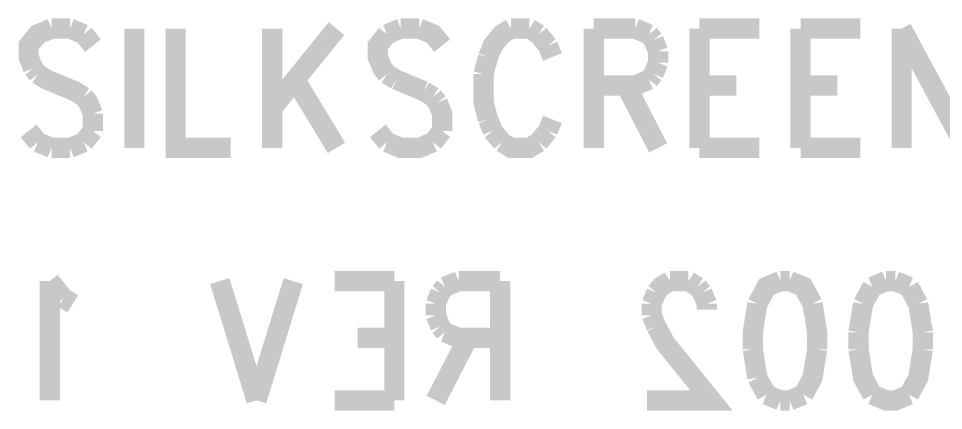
# Model space of a CAD drawing. Extents: x 7.05 to 9.21, y 7.55 to 9.58.
# Drawn here: x 7.05 to 7.965, y 7.55 to 7.938 of the extents above; entities that cross this region are included whole.
import ezdxf

# ---------------------------------------------------------------- set-up
doc = ezdxf.new("R2010")
doc.units = 0
doc.layers.add('BOTASSEMBLY_PHO', color=6, linetype='CONTINUOUS')

msp = doc.modelspace()

# ---------------------------------------------------------------- linework, layer by layer
at = {"layer": 'BOTASSEMBLY_PHO', "const_width": 0.02}
for points in [[(7.08272, 7.92812), (7.06909, 7.9225), (7.06, 7.91125), (7.06, 7.9), (7.06454, 7.88875)], [(7.1009, 7.92812), (7.08272, 7.92812)], [(7.11454, 7.9225), (7.1009, 7.92812)], [(7.16454, 7.92812), (7.16454, 7.81)], [(7.20545, 7.92812), (7.20545, 7.81), (7.26, 7.81)], [(7.3009, 7.92812), (7.3009, 7.81)], [(7.36454, 7.92812), (7.3009, 7.84937)], [(7.42818, 7.92812), (7.41454, 7.9225)], [(7.44636, 7.92812), (7.42818, 7.92812)], [(7.46909, 7.91125), (7.46, 7.9225), (7.44636, 7.92812)], [(7.53727, 7.92812), (7.52818, 7.9225), (7.51909, 7.91125), (7.51454, 7.9)], [(7.55545, 7.92812), (7.53727, 7.92812)], [(7.56454, 7.9225), (7.55545, 7.92812)], [(7.61909, 7.92812), (7.61909, 7.81)], [(7.61909, 7.92812), (7.66, 7.92812)], [(7.66, 7.92812), (7.67363, 7.9225)], [(7.72363, 7.92812), (7.72363, 7.81)], [(7.72363, 7.92812), (7.78272, 7.92812)], [(7.82363, 7.92812), (7.82363, 7.81)], [(7.82363, 7.92812), (7.88272, 7.92812)], [(7.92363, 7.92812), (7.92363, 7.81)], [(7.92363, 7.92812), (7.98727, 7.81)], [(7.12363, 7.91125), (7.11454, 7.9225)], [(7.41454, 7.9225), (7.40545, 7.91125), (7.40545, 7.9), (7.41, 7.88875), (7.41454, 7.88312)], [(7.57363, 7.91125), (7.56454, 7.9225)], [(7.67363, 7.9225), (7.67818, 7.91687)], [(7.67818, 7.91687), (7.68272, 7.90562)], [(7.57818, 7.9), (7.57363, 7.91125)], [(7.68272, 7.90562), (7.68272, 7.89437)], [(7.51454, 7.9), (7.51, 7.88312)], [(7.06454, 7.88875), (7.06909, 7.88312)], [(7.68272, 7.89437), (7.67818, 7.88312)], [(7.06909, 7.88312), (7.07818, 7.8775), (7.10545, 7.86625), (7.11454, 7.86062)], [(7.32363, 7.8775), (7.36454, 7.81)], [(7.41454, 7.88312), (7.42363, 7.8775)], [(7.42363, 7.8775), (7.4509, 7.86625)], [(7.51, 7.88312), (7.51, 7.855), (7.51454, 7.83812)], [(7.67363, 7.8775), (7.66, 7.87187)], [(7.67818, 7.88312), (7.67363, 7.8775)], [(7.66, 7.87187), (7.61909, 7.87187)], [(7.6509, 7.87187), (7.68272, 7.81)], [(7.72363, 7.87187), (7.76, 7.87187)], [(7.82363, 7.87187), (7.86, 7.87187)], [(7.11454, 7.86062), (7.11909, 7.855), (7.12363, 7.84375)], [(7.4509, 7.86625), (7.46, 7.86062)], [(7.46, 7.86062), (7.46454, 7.855)], [(7.46454, 7.855), (7.46909, 7.84375), (7.46909, 7.82687)], [(7.12363, 7.84375), (7.12363, 7.82687)], [(7.51454, 7.83812), (7.51909, 7.82687)], [(7.57363, 7.82687), (7.57818, 7.83812)], [(7.06909, 7.81562), (7.06, 7.82687)], [(7.12363, 7.82687), (7.11454, 7.81562)], [(7.41454, 7.81562), (7.40545, 7.82687)], [(7.46909, 7.82687), (7.46, 7.81562)], [(7.51909, 7.82687), (7.52818, 7.81562)], [(7.56454, 7.81562), (7.57363, 7.82687)], [(7.08272, 7.81), (7.06909, 7.81562)], [(7.11454, 7.81562), (7.1009, 7.81)], [(7.46, 7.81562), (7.44636, 7.81), (7.42818, 7.81), (7.41454, 7.81562)], [(7.52818, 7.81562), (7.53727, 7.81), (7.55545, 7.81), (7.56454, 7.81562)], [(7.1009, 7.81), (7.08272, 7.81)], [(7.72363, 7.81), (7.78272, 7.81)], [(7.82363, 7.81), (7.88272, 7.81)], [(7.09454, 7.66125), (7.0809, 7.67812)], [(7.0809, 7.67812), (7.0809, 7.56)], [(7.24909, 7.67812), (7.28545, 7.56)], [(7.32181, 7.67812), (7.28545, 7.56)], [(7.42181, 7.67812), (7.36272, 7.67812)], [(7.42181, 7.67812), (7.42181, 7.56)], [(7.48545, 7.67812), (7.47181, 7.6725)], [(7.52636, 7.67812), (7.48545, 7.67812)], [(7.52636, 7.67812), (7.52636, 7.56)], [(7.69454, 7.67812), (7.68545, 7.6725), (7.6809, 7.66687)], [(7.71272, 7.67812), (7.69454, 7.67812)], [(7.72181, 7.6725), (7.71272, 7.67812)], [(7.7809, 7.65562), (7.79, 7.6725), (7.80363, 7.67812)], [(7.80363, 7.67812), (7.81272, 7.67812)], [(7.81272, 7.67812), (7.82636, 7.6725), (7.83545, 7.65562)], [(7.89454, 7.6725), (7.90818, 7.67812)], [(7.90818, 7.67812), (7.91727, 7.67812)], [(7.91727, 7.67812), (7.9309, 7.6725)], [(7.46727, 7.66687), (7.46272, 7.65562)], [(7.47181, 7.6725), (7.46727, 7.66687)], [(7.6809, 7.66687), (7.67636, 7.65562)], [(7.72636, 7.66687), (7.72181, 7.6725)], [(7.7309, 7.65562), (7.72636, 7.66687)], [(7.88545, 7.65562), (7.89454, 7.6725)], [(7.9309, 7.6725), (7.94, 7.65562)], [(7.10363, 7.65562), (7.09454, 7.66125)], [(7.46272, 7.65562), (7.46272, 7.64437)], [(7.67636, 7.65562), (7.67636, 7.64437)], [(7.7309, 7.65), (7.7309, 7.65562)], [(7.77636, 7.61062), (7.77636, 7.6275), (7.7809, 7.65562)], [(7.83545, 7.65562), (7.84, 7.6275), (7.84, 7.61062)], [(7.8809, 7.6275), (7.88545, 7.65562)], [(7.94, 7.65562), (7.94454, 7.6275)], [(7.46272, 7.64437), (7.46727, 7.63312)], [(7.67636, 7.64437), (7.6809, 7.63312)], [(7.46727, 7.63312), (7.47181, 7.6275)], [(7.6809, 7.63312), (7.69, 7.61625), (7.73545, 7.56), (7.67181, 7.56)], [(7.42181, 7.62187), (7.38545, 7.62187)], [(7.49454, 7.62187), (7.46272, 7.56)], [(7.47181, 7.6275), (7.48545, 7.62187)], [(7.48545, 7.62187), (7.52636, 7.62187)], [(7.8809, 7.61062), (7.8809, 7.6275)], [(7.94454, 7.6275), (7.94454, 7.61062)], [(7.7809, 7.5825), (7.77636, 7.61062)], [(7.84, 7.61062), (7.83545, 7.5825), (7.82636, 7.56562)], [(7.89454, 7.56562), (7.88545, 7.5825), (7.8809, 7.61062)], [(7.94454, 7.61062), (7.94, 7.5825), (7.9309, 7.56562)], [(7.79, 7.56562), (7.7809, 7.5825)], [(7.42181, 7.56), (7.36272, 7.56)], [(7.80363, 7.56), (7.79, 7.56562)], [(7.81272, 7.56), (7.80363, 7.56)], [(7.82636, 7.56562), (7.81272, 7.56)], [(7.9309, 7.56562), (7.91727, 7.56), (7.90818, 7.56), (7.89454, 7.56562)]]:
    msp.add_lwpolyline(points, dxfattribs=at)

doc.saveas('drawing.dxf')
